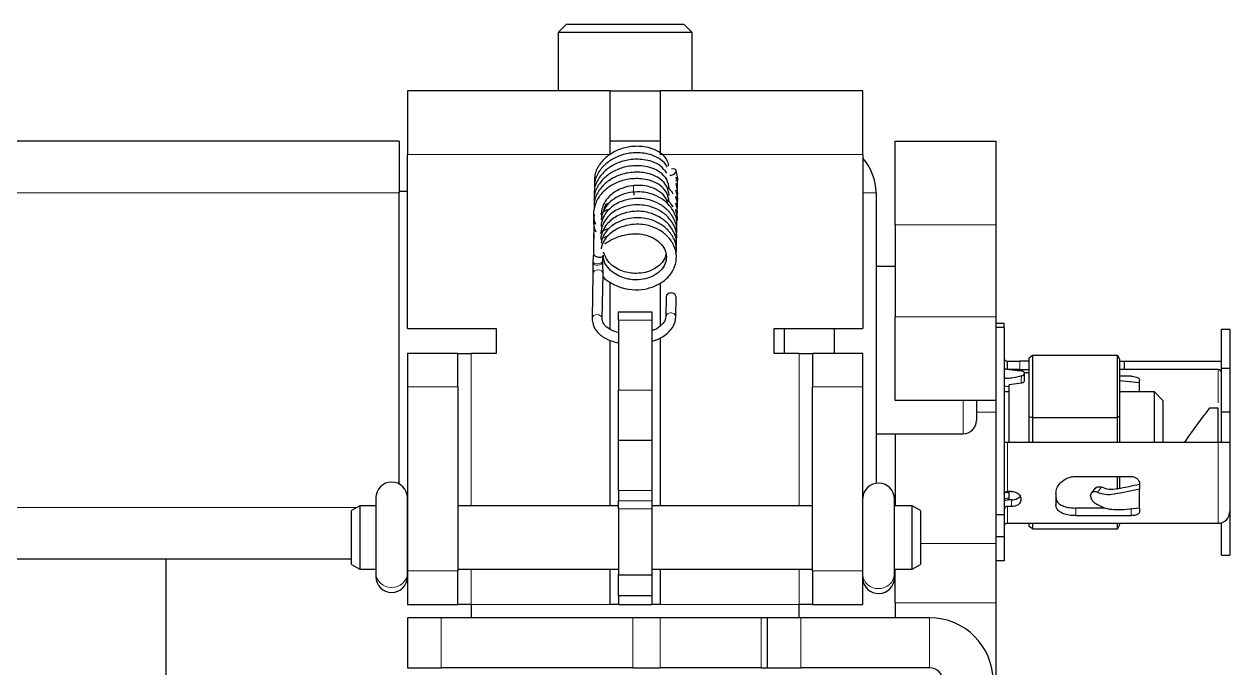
# Model space of a CAD drawing. Header units: millimetres. Extents: x -599 to 823, y -273 to 1990.
# Drawn here: x -58.3 to 13.8, y -226.9 to -188.4 of the extents above; entities that cross this region are included whole.
import ezdxf

# ---------------------------------------------------------------- set-up
doc = ezdxf.new("R2010")
doc.units = ezdxf.units.MM

msp = doc.modelspace()

# ---------------------------------------------------------------- linework, layer by layer
at = {"color": 7, "linetype": 'Continuous', "lineweight": 25}
for p, q in [((-25.899, -188.436), (-26.399, -188.936)), ((-25.899, -188.436), (-22.095, -188.436)), ((-22.095, -188.436), (-18.899, -188.436)), ((-18.399, -188.936), (-18.899, -188.436)), ((-26.399, -188.936), (-26.399, -192.436)), ((-22.052, -188.936), (-26.399, -188.936)), ((-18.399, -188.936), (-22.052, -188.936)), ((-18.399, -192.436), (-18.399, -188.936)), ((-23.299, -192.436), (-35.399, -192.436)), ((-35.399, -192.436), (-35.399, -196.236)), ((-23.299, -196.236), (-23.299, -192.436)), ((-23.299, -192.436), (-20.299, -192.436)), ((-8.199, -192.436), (-20.299, -192.436)), ((-20.299, -192.436), (-20.299, -196.236)), ((-8.199, -196.236), (-8.199, -192.436)), ((-35.899, -195.436), (-464.899, -195.436)), ((-35.899, -195.436), (-35.899, -198.536)), ((-20.299, -195.436), (-23.299, -195.436)), ((-6.249, -195.436), (-0.249, -195.436)), ((-6.249, -200.436), (-6.249, -195.436)), ((-0.249, -195.436), (-0.249, -200.436)), ((-35.399, -206.636), (-35.399, -196.236)), ((-8.199, -196.236), (-8.199, -206.636)), ((-19.252, -197.668), (-19.343, -197.19)), ((-19.248, -197.748), (-19.252, -197.668)), ((-19.246, -197.789), (-19.248, -197.748)), ((-35.899, -198.436), (-35.399, -198.436)), ((-35.899, -215.938), (-35.899, -198.536)), ((-7.399, -198.536), (-7.399, -215.899)), ((-23.564, -199.233), (-23.3, -199.086)), ((-24.26, -200.205), (-24.279, -200.894)), ((-24.274, -200.978), (-24.29, -201.628)), ((-24.267, -200.591), (-24.285, -201.285)), ((-23.662, -201.21), (-23.392, -201.057)), ((-6.249, -200.436), (-6.249, -205.936)), ((-0.249, -200.436), (-0.249, -205.936)), ((-24.281, -201.364), (-24.298, -202.066)), ((-24.288, -201.751), (-24.296, -202.136)), ((-24.292, -202.126), (-24.337, -202.609)), ((-23.737, -202.581), (-23.708, -202.263)), ((-24.337, -202.609), (-24.333, -202.689)), ((-23.734, -202.661), (-23.737, -202.581)), ((-6.249, -202.936), (-7.399, -202.936)), ((-24.32, -203.369), (-24.368, -206.045)), ((-23.769, -206.056), (-23.72, -203.38)), ((-23.299, -206.681), (-23.299, -203.878)), ((-20.299, -203.924), (-20.299, -206.482)), ((-19.95, -204.753), (-19.972, -205.942)), ((-19.372, -205.953), (-19.35, -204.764)), ((-22.799, -205.636), (-20.799, -205.636)), ((-22.799, -206.136), (-22.799, -205.636)), ((-20.799, -205.636), (-20.799, -206.136)), ((-19.971, -205.929), (-19.972, -205.942)), ((-6.249, -210.936), (-6.249, -205.936)), ((-0.249, -205.936), (-0.249, -210.936)), ((-35.399, -206.636), (-30.099, -206.636)), ((-30.099, -206.636), (-30.099, -208.136)), ((-22.799, -206.136), (-22.799, -210.321)), ((-20.799, -206.136), (-20.799, -210.321)), ((-13.499, -206.636), (-8.199, -206.636)), ((-13.499, -208.136), (-13.499, -206.636)), ((-12.899, -206.636), (-12.899, -208.136)), ((-9.899, -206.636), (-9.899, -208.136)), ((0.251, -206.336), (-0.249, -206.336)), ((0.251, -206.578), (-0.249, -206.578)), ((0.251, -206.578), (0.251, -206.336)), ((0.251, -206.578), (0.251, -217.759)), ((13.251, -206.678), (13.751, -206.678)), ((13.251, -209.02), (13.251, -206.678)), ((13.751, -206.678), (13.751, -209.02)), ((-23.299, -217.236), (-23.299, -207.342)), ((-20.299, -207.2), (-20.299, -217.236)), ((-32.399, -208.136), (-35.399, -208.136)), ((-35.399, -208.136), (-35.399, -210.136)), ((-32.399, -210.136), (-32.399, -208.136)), ((-32.399, -208.136), (-31.599, -208.136)), ((-30.099, -208.136), (-31.599, -208.136)), ((-11.999, -208.136), (-13.499, -208.136)), ((-11.999, -208.136), (-11.199, -208.136)), ((-11.199, -208.136), (-11.199, -210.136)), ((-8.199, -208.136), (-11.199, -208.136)), ((-8.199, -210.136), (-8.199, -208.136)), ((1.751, -208.386), (1.951, -208.244)), ((1.951, -208.244), (1.951, -211.968)), ((1.951, -208.244), (7.035, -208.244)), ((7.035, -211.968), (7.035, -208.244)), ((7.035, -208.244), (7.151, -208.49)), ((0.451, -209.086), (0.451, -208.586)), ((0.451, -208.586), (1.201, -208.586)), ((1.751, -208.586), (1.201, -208.586)), ((1.751, -211.91), (1.751, -208.386)), ((7.151, -208.49), (7.151, -211.868)), ((7.151, -208.586), (7.451, -208.586)), ((7.451, -209.086), (7.451, -208.586)), ((7.451, -208.586), (13.051, -208.586)), ((1.201, -209.086), (0.451, -209.086)), ((1.201, -209.086), (1.751, -209.086)), ((1.451, -209.274), (1.451, -209.349)), ((1.751, -209.286), (1.451, -209.286)), ((7.451, -209.086), (7.151, -209.086)), ((7.851, -209.494), (7.151, -209.494)), ((13.051, -209.086), (7.451, -209.086)), ((8.351, -209.895), (8.351, -209.731)), ((13.251, -209.02), (13.751, -209.02)), ((13.251, -211.63), (13.251, -209.02)), ((13.751, -209.02), (13.751, -211.63)), ((-35.399, -210.136), (-35.399, -221.136)), ((-32.399, -210.136), (-32.399, -221.136)), ((-22.799, -213.321), (-22.799, -210.321)), ((-20.799, -210.321), (-20.799, -213.321)), ((-11.199, -221.136), (-11.199, -210.136)), ((-8.199, -221.136), (-8.199, -210.136)), ((0.251, -210.06), (0.551, -210.103)), ((0.551, -210.436), (0.251, -210.436)), ((1.265, -209.913), (0.551, -210.014)), ((0.551, -213.436), (0.551, -210.014)), ((8.351, -209.895), (7.151, -209.776)), ((9.251, -210.436), (7.151, -210.436)), ((8.351, -210.436), (8.351, -209.895)), ((9.751, -210.936), (9.251, -210.436)), ((9.251, -213.436), (9.251, -210.436)), ((-0.249, -210.936), (-6.249, -210.936)), ((-1.399, -210.936), (-1.399, -212.136)), ((-0.249, -210.936), (-0.249, -211.649)), ((9.751, -210.936), (9.751, -213.436)), ((-0.249, -211.649), (-0.249, -219.507)), ((7.035, -211.968), (7.151, -211.868)), ((7.151, -211.868), (7.151, -213.408)), ((12.551, -211.387), (13.051, -211.387)), ((13.251, -211.63), (13.751, -211.63)), ((13.251, -213.436), (13.251, -211.63)), ((13.751, -211.63), (13.751, -213.436)), ((1.751, -213.39), (1.751, -211.91)), ((1.751, -211.91), (1.951, -211.968)), ((1.951, -211.968), (1.951, -213.436)), ((1.951, -211.968), (7.035, -211.968)), ((7.035, -213.436), (7.035, -211.968)), ((-22.799, -213.321), (-20.799, -213.321)), ((-22.799, -216.321), (-22.799, -213.321)), ((-20.799, -213.321), (-20.799, -216.321)), ((-7.399, -212.936), (-2.199, -212.936)), ((-6.249, -212.936), (-6.249, -217.236)), ((0.251, -213.436), (0.451, -213.436)), ((0.451, -213.436), (11.051, -213.436)), ((7.122, -213.436), (7.151, -213.408)), ((11.051, -213.436), (13.051, -213.436)), ((13.051, -213.436), (13.751, -213.436)), ((13.751, -213.436), (13.751, -217.586)), ((4.551, -215.486), (7.851, -215.486)), ((7.035, -216.276), (7.035, -215.486)), ((7.151, -215.486), (7.151, -216.215)), ((5.7, -216.197), (5.467, -216.492)), ((5.741, -216.154), (5.703, -216.2)), ((8.351, -215.928), (8.351, -216.253)), ((-37.303, -216.773), (-37.303, -221.26)), ((-35.403, -221.26), (-35.403, -216.773)), ((-22.799, -216.321), (-22.799, -216.938)), ((-22.799, -217.421), (-22.799, -216.938)), ((-20.799, -216.321), (-20.799, -216.938)), ((-20.799, -216.938), (-20.799, -217.421)), ((-6.301, -221.325), (-6.301, -216.838)), ((0.251, -216.813), (0.551, -216.77)), ((0.292, -216.436), (0.551, -216.436)), ((0.701, -216.389), (0.451, -216.389)), ((0.701, -216.887), (0.451, -216.887)), ((0.551, -216.887), (0.551, -216.389)), ((1.251, -216.806), (1.251, -216.925)), ((3.351, -216.51), (3.351, -217.188)), ((5.423, -216.658), (5.423, -216.629)), ((8.351, -217.385), (8.351, -216.253)), ((-38.249, -217.236), (-38.749, -217.525)), ((-38.749, -220.748), (-38.749, -217.525)), ((-37.303, -217.236), (-38.249, -217.236)), ((-38.249, -217.236), (-38.249, -221.036)), ((-35.399, -217.236), (-35.403, -217.236)), ((-22.799, -217.236), (-32.399, -217.236)), ((-22.799, -217.421), (-22.799, -221.362)), ((-11.199, -217.236), (-20.799, -217.236)), ((-20.799, -217.421), (-20.799, -221.362)), ((-5.249, -217.236), (-6.301, -217.236)), ((-4.749, -217.525), (-5.249, -217.236)), ((-5.249, -219.136), (-5.249, -217.236)), ((-4.749, -217.525), (-4.749, -219.136)), ((0.701, -217.284), (0.451, -217.284)), ((6.27, -217.379), (4.551, -217.379)), ((8.351, -217.385), (8.351, -217.597)), ((13.751, -217.586), (13.751, -220.194)), ((-0.249, -217.759), (0.251, -217.759)), ((0.251, -217.759), (0.251, -219.069)), ((0.451, -218.286), (7.451, -218.286)), ((1.751, -218.487), (1.751, -218.286)), ((1.951, -218.286), (1.951, -218.629)), ((4.551, -217.832), (7.851, -217.832)), ((7.035, -218.629), (7.035, -218.286)), ((7.151, -218.382), (7.035, -218.629)), ((7.151, -218.286), (7.151, -218.382)), ((7.451, -218.286), (13.051, -218.286)), ((13.251, -220.194), (13.251, -218.257)), ((-0.249, -219.069), (0.251, -219.069)), ((0.251, -219.069), (0.251, -220.536)), ((1.951, -218.629), (1.751, -218.487)), ((1.951, -218.629), (7.035, -218.629)), ((-5.249, -221.036), (-5.249, -219.136)), ((-4.749, -219.136), (-4.749, -220.748)), ((-0.249, -219.507), (-0.249, -223.042)), ((-38.749, -220.436), (-461.949, -220.436)), ((-49.849, -220.436), (-49.849, -233.836)), ((0.251, -220.536), (-0.249, -220.536)), ((13.251, -220.194), (13.751, -220.194)), ((-38.749, -220.748), (-38.249, -221.036)), ((-38.249, -221.036), (-37.303, -221.036)), ((-37.303, -221.26), (-37.303, -221.473)), ((-35.403, -221.036), (-35.399, -221.036)), ((-35.403, -221.473), (-35.403, -221.26)), ((-35.399, -221.136), (-35.399, -223.136)), ((-32.399, -221.036), (-22.799, -221.036)), ((-32.399, -223.136), (-32.399, -221.136)), ((-23.299, -223.136), (-23.299, -221.036)), ((-20.799, -221.036), (-11.199, -221.036)), ((-20.299, -221.036), (-20.299, -223.136)), ((-11.199, -221.136), (-11.199, -223.136)), ((-8.199, -223.136), (-8.199, -221.136)), ((-6.301, -221.036), (-5.249, -221.036)), ((-6.249, -223.042), (-6.249, -221.036)), ((-5.249, -221.036), (-4.749, -220.748)), ((-22.799, -221.362), (-20.799, -221.362)), ((-22.799, -222.636), (-22.799, -221.362)), ((-20.799, -221.362), (-20.799, -222.636)), ((-6.301, -221.538), (-6.301, -221.325)), ((-20.799, -222.636), (-22.799, -222.636)), ((-22.799, -222.636), (-22.799, -223.136)), ((-20.799, -222.636), (-20.799, -223.136)), ((-35.399, -223.136), (-32.399, -223.136)), ((-31.599, -223.136), (-32.399, -223.136)), ((-31.599, -223.136), (-31.599, -223.936)), ((-22.799, -223.136), (-23.299, -223.136)), ((-22.799, -223.136), (-20.799, -223.136)), ((-20.299, -223.136), (-20.799, -223.136)), ((-11.999, -223.936), (-11.999, -223.136)), ((-11.199, -223.136), (-11.999, -223.136)), ((-11.199, -223.136), (-8.199, -223.136)), ((-6.249, -223.042), (-6.249, -223.936)), ((-0.249, -223.042), (-0.249, -227.66)), ((-35.399, -223.936), (-35.399, -226.936)), ((-33.399, -223.936), (-35.399, -223.936)), ((-21.941, -223.936), (-33.399, -223.936)), ((-20.302, -223.936), (-21.941, -223.936)), ((-14.261, -223.936), (-20.302, -223.936)), ((-13.899, -223.936), (-14.261, -223.936)), ((-13.899, -223.936), (-13.899, -226.936)), ((-11.899, -223.936), (-13.899, -223.936)), ((-4.199, -223.936), (-11.899, -223.936)), ((-35.399, -226.936), (-33.399, -226.936)), ((-21.941, -226.936), (-33.399, -226.936)), ((-21.941, -226.936), (-20.302, -226.936)), ((-14.261, -226.936), (-20.302, -226.936)), ((-14.261, -226.936), (-13.899, -226.936)), ((-13.899, -226.936), (-11.899, -226.936)), ((-4.199, -226.936), (-11.899, -226.936))]:
    msp.add_line(p, q, dxfattribs=at)
at = {"color": 8, "linetype": 'Continuous', "lineweight": 18}
for p, q in [((-35.399, -196.236), (-23.299, -196.236)), ((-20.299, -196.236), (-8.199, -196.236)), ((-35.899, -198.536), (-464.899, -198.536)), ((-8.199, -198.536), (-7.399, -198.536)), ((-0.249, -200.436), (-6.249, -200.436)), ((-6.249, -205.936), (-0.249, -205.936)), ((-20.799, -206.136), (-22.799, -206.136)), ((-31.599, -208.136), (-31.599, -217.236)), ((-11.999, -217.236), (-11.999, -208.136)), ((1.201, -208.586), (1.201, -209.086)), ((13.051, -211.077), (13.051, -209.086)), ((-35.399, -210.136), (-32.399, -210.136)), ((-22.799, -210.321), (-20.799, -210.321)), ((-11.199, -210.136), (-8.199, -210.136)), ((-2.199, -212.936), (-2.199, -210.936)), ((-0.249, -211.649), (-1.399, -211.649)), ((0.451, -213.436), (0.451, -216.389)), ((13.051, -218.286), (13.051, -213.436)), ((-20.799, -216.321), (-22.799, -216.321)), ((-22.799, -216.938), (-20.799, -216.938)), ((0.701, -217.284), (0.701, -216.887)), ((-38.423, -217.336), (-462.276, -217.336)), ((-20.799, -217.421), (-22.799, -217.421)), ((0.451, -217.284), (0.451, -218.286)), ((4.551, -217.379), (4.551, -217.832)), ((7.851, -217.832), (7.851, -217.379)), ((-4.749, -219.507), (-0.249, -219.507)), ((-32.399, -221.136), (-35.399, -221.136)), ((-31.599, -221.036), (-31.599, -223.136)), ((-11.999, -223.136), (-11.999, -221.036)), ((-8.199, -221.136), (-11.199, -221.136)), ((-31.599, -223.136), (-23.299, -223.136)), ((-20.299, -223.136), (-11.999, -223.136)), ((-0.249, -223.042), (-6.249, -223.042)), ((-33.399, -226.936), (-33.399, -223.936)), ((-21.941, -223.936), (-21.941, -226.936)), ((-20.302, -226.936), (-20.302, -223.936)), ((-14.261, -223.936), (-14.261, -226.936)), ((-11.899, -226.936), (-11.899, -223.936)), ((-4.199, -226.936), (-4.199, -223.936))]:
    msp.add_line(p, q, dxfattribs=at)
at = {"color": 7, "linetype": 'Continuous', "lineweight": 25, "flags": 128}
for points in [[(-19.72, -197.471), (-19.63, -197.464), (-19.519, -197.427), (-19.425, -197.368), (-19.361, -197.297), (-19.338, -197.224), (-19.358, -197.161), (-19.42, -197.116), (-19.513, -197.097), (-19.624, -197.107), (-19.624, -197.107)], [(13.051, -208.586), (13.187, -208.6), (13.251, -208.616)], [(0.251, -216.511), (0.254, -216.487), (0.266, -216.464), (0.284, -216.443), (0.309, -216.425), (0.339, -216.409), (0.374, -216.398), (0.412, -216.391), (0.451, -216.389)], [(0.251, -216.911), (0.314, -216.898), (0.451, -216.887)]]:
    msp.add_lwpolyline(points, dxfattribs=at)
at = {"color": 8, "linetype": 'Continuous', "lineweight": 18, "flags": 128}
for points in [[(-24.337, -202.609), (-24.315, -202.67), (-24.251, -202.726), (-24.155, -202.762), (-24.04, -202.773)], [(-24.333, -202.689), (-24.312, -202.75), (-24.248, -202.806), (-24.151, -202.843), (-24.037, -202.854)], [(-24.04, -202.773), (-23.925, -202.757), (-23.827, -202.716), (-23.761, -202.657), (-23.737, -202.588), (-23.737, -202.582)], [(-24.037, -202.854), (-23.922, -202.837), (-23.824, -202.796), (-23.758, -202.737), (-23.734, -202.668), (-23.734, -202.661)], [(-24.031, -203.133), (-23.916, -203.149), (-23.816, -203.199), (-23.748, -203.276), (-23.721, -203.367), (-23.72, -203.38)], [(-24.08, -205.809), (-23.964, -205.825), (-23.864, -205.875), (-23.796, -205.952), (-23.769, -206.043), (-23.769, -206.053)]]:
    msp.add_lwpolyline(points, dxfattribs=at)
at = {"color": 7, "linetype": 'Continuous', "lineweight": 25}
for centre, radius, start, end in [((-10.499, -198.536), 3.1, 0, 42.10345), ((-20.564, -198.478), 1.321, 180.03812, 188.14499), ((-19.682, -204.787), 0.271, 85.73425, 172.68849), ((-19.624, -204.79), 0.275, 5.44423, 97.76212), ((0.451, -208.386), 0.2, 180, 270), ((13.051, -209.286), 0.2, 360, 90), ((0.35, -210.355), 0.0996, 183.92792, 234.46683), ((-2.199, -212.136), 0.8, 270, 360), ((-36.353, -216.773), 0.95, 0, 180), ((-7.251, -216.838), 0.95, 0, 176.43864), ((0.432, -217.466), 0.183, 84.18756, 172.66613), ((13.051, -217.586), 0.7, 270, 0), ((0.451, -218.486), 0.2, 90, 180), ((-36.353, -221.473), 0.95, 180, 0), ((-7.251, -221.538), 0.95, 183.56136, 0), ((-4.199, -227.736), 3.8, 360, 90), ((-4.199, -227.736), 0.8, 0, 90)]:
    msp.add_arc(centre, radius, start, end, dxfattribs=at)
at = {"color": 8, "linetype": 'Continuous', "lineweight": 18}
for centre, radius, start, end in [((-15.888, -198.212), 6.004, 178.95899, 182.54389), ((-19.432, -197.652), 0.181, 283.90594, 354.86143), ((-19.384, -197.749), 0.136, 306.99505, 0.34312), ((-24.052, -203.403), 0.271, 85.73425, 172.68849), ((-24.1, -206.079), 0.271, 85.73561, 172.67092), ((-19.702, -205.98), 0.274, 86.00044, 169.28545), ((-19.646, -205.979), 0.275, 5.45357, 97.76132), ((-36.394, -221.215), 0.91, 182.83874, 272.58194), ((-36.312, -221.215), 0.91, 267.41806, 357.16126), ((-7.29, -221.276), 0.915, 186.49577, 272.45998), ((-7.21, -221.28), 0.91, 267.41806, 357.16126)]:
    msp.add_arc(centre, radius, start, end, dxfattribs=at)
at = {"color": 7, "linetype": 'Continuous', "lineweight": 25}
for points, knots in [([(-19.798, -196.903), (-19.82, -196.794), (-19.881, -196.496), (-20.237, -196.144), (-20.734, -195.882), (-21.366, -195.734), (-22.098, -195.737), (-22.864, -195.948), (-23.511, -196.332), (-23.989, -196.873), (-24.248, -197.437), (-24.229, -197.803), (-24.222, -197.936)], [0, 0, 0, 0, 0.060984, 0.166578, 0.261148, 0.340769, 0.466556, 0.580637, 0.694456, 0.810273, 0.930746, 1, 1, 1, 1]), ([(-19.906, -197.353), (-20.022, -197.198), (-20.243, -196.905), (-20.761, -196.653), (-21.388, -196.505), (-22.122, -196.512), (-22.887, -196.725), (-23.532, -197.111), (-24.007, -197.654), (-24.262, -198.211), (-24.243, -198.569), (-24.236, -198.694)], [0, 0, 0, 0, 0.11295, 0.214051, 0.299187, 0.433803, 0.55581, 0.677461, 0.801422, 0.930294, 1, 1, 1, 1]), ([(-19.888, -196.999), (-19.891, -196.989), (-19.943, -196.795), (-20.257, -196.532), (-20.744, -196.266), (-21.378, -196.12), (-22.11, -196.124), (-22.876, -196.337), (-23.521, -196.721), (-23.998, -197.264), (-24.254, -197.82), (-24.236, -198.179), (-24.229, -198.306)], [0, 0, 0, 0, 0.006133, 0.118338, 0.2188, 0.30339, 0.437085, 0.558298, 0.679195, 0.8023, 0.930319, 1, 1, 1, 1]), ([(-19.757, -198.695), (-19.795, -198.495), (-19.868, -198.105), (-20.276, -197.679), (-20.781, -197.422), (-21.413, -197.278), (-22.146, -197.286), (-22.91, -197.502), (-23.553, -197.89), (-24.026, -198.435), (-24.277, -198.991), (-24.257, -199.347), (-24.25, -199.471)], [0, 0, 0, 0, 0.106226, 0.207272, 0.297665, 0.373803, 0.494292, 0.60342, 0.712163, 0.823129, 0.938424, 1, 1, 1, 1]), ([(-19.75, -198.309), (-19.787, -198.11), (-19.859, -197.72), (-20.265, -197.295), (-20.77, -197.037), (-21.401, -196.892), (-22.134, -196.899), (-22.899, -197.114), (-23.543, -197.5), (-24.016, -198.044), (-24.27, -198.601), (-24.25, -198.958), (-24.243, -199.083)], [0, 0, 0, 0, 0.1056333, 0.206699, 0.2971363, 0.3733019, 0.4937842, 0.6029442, 0.7117519, 0.8227044, 0.9380202, 1, 1, 1, 1]), ([(-19.764, -199.082), (-19.803, -198.881), (-19.877, -198.489), (-20.287, -198.063), (-20.793, -197.807), (-21.425, -197.664), (-22.158, -197.673), (-22.922, -197.891), (-23.561, -198.279), (-24.045, -198.826), (-24.291, -199.479), (-24.326, -200.038), (-24.199, -200.329), (-24.166, -200.406)], [0, 0, 0, 0, 0.0977648, 0.1902269, 0.2729177, 0.3425778, 0.4528582, 0.5527078, 0.652173, 0.7537461, 0.8592502, 0.9630621, 1, 1, 1, 1]), ([(-21.891, -198.101), (-21.907, -198.102), (-22.145, -198.117), (-22.631, -198.243), (-23.179, -198.554), (-23.544, -198.948), (-23.744, -199.317), (-23.832, -199.711), (-23.816, -199.942), (-23.809, -200.059)], [0, 0, 0, 0, 0.0151801, 0.2174139, 0.4505766, 0.582747, 0.7207301, 0.8592406, 1, 1, 1, 1]), ([(-19.845, -199.221), (-19.87, -199.106), (-19.936, -198.803), (-20.301, -198.448), (-20.804, -198.195), (-21.343, -198.062), (-21.705, -198.08), (-21.888, -198.089)], [0, 0, 0, 0, 0.151607, 0.400003, 0.622084, 0.809197, 1, 1, 1, 1]), ([(-19.865, -198.195), (-19.831, -198.225), (-19.691, -198.345), (-19.605, -198.488), (-19.541, -198.596)], [0, 0, 0, 0, 0.248613, 1, 1, 1, 1]), ([(-19.352, -198.92), (-19.327, -198.865), (-19.247, -198.689), (-19.258, -198.363), (-19.321, -198.105), (-19.353, -197.976)], [0, 0, 0, 0, 0.181461, 0.588641, 1, 1, 1, 1]), ([(-19.278, -198.334), (-19.266, -198.217), (-19.242, -197.968), (-19.31, -197.72), (-19.346, -197.589)], [0, 0, 0, 0, 0.468673, 1, 1, 1, 1]), ([(-19.348, -201.025), (-19.331, -200.949), (-19.265, -200.659), (-19.415, -200.15), (-19.777, -199.596), (-20.314, -199.181), (-20.873, -198.947), (-21.428, -198.85), (-21.995, -198.86), (-22.655, -199.015), (-23.201, -199.333), (-23.566, -199.728), (-23.759, -200.095), (-23.835, -200.382), (-23.83, -200.517), (-23.829, -200.535)], [0, 0, 0, 0, 0.039759, 0.151422, 0.260898, 0.359607, 0.457072, 0.522051, 0.602454, 0.695291, 0.802476, 0.863214, 0.9266, 0.990206, 1, 1, 1, 1]), ([(-19.342, -200.64), (-19.324, -200.565), (-19.258, -200.276), (-19.406, -199.767), (-19.767, -199.213), (-20.303, -198.797), (-20.862, -198.562), (-21.416, -198.464), (-21.983, -198.473), (-22.644, -198.627), (-23.19, -198.944), (-23.555, -199.338), (-23.75, -199.705), (-23.826, -199.992), (-23.821, -200.127), (-23.821, -200.145)], [0, 0, 0, 0, 0.039358, 0.151046, 0.260583, 0.359351, 0.456825, 0.521824, 0.60227, 0.695179, 0.802373, 0.863126, 0.926539, 0.990184, 1, 1, 1, 1]), ([(-19.936, -198.916), (-19.882, -198.961), (-19.721, -199.096), (-19.621, -199.259), (-19.555, -199.369)], [0, 0, 0, 0, 0.329141, 1, 1, 1, 1]), ([(-19.36, -199.677), (-19.337, -199.625), (-19.208, -199.331), (-19.295, -199.011), (-19.367, -198.749)], [0, 0, 0, 0, 0.176922, 1, 1, 1, 1]), ([(-19.333, -199.242), (-19.319, -199.207), (-19.199, -198.929), (-19.285, -198.627), (-19.36, -198.362)], [0, 0, 0, 0, 0.124356, 1, 1, 1, 1]), ([(-23.865, -199.79), (-23.862, -199.786), (-23.726, -199.621), (-23.534, -199.558), (-23.347, -199.496)], [0, 0, 0, 0, 0.019176, 1, 1, 1, 1]), ([(-19.362, -201.795), (-19.345, -201.717), (-19.28, -201.425), (-19.432, -200.915), (-19.798, -200.363), (-20.336, -199.949), (-20.897, -199.717), (-21.452, -199.622), (-22.02, -199.634), (-22.679, -199.791), (-23.223, -200.11), (-23.587, -200.507), (-23.778, -200.875), (-23.853, -201.162), (-23.847, -201.297), (-23.846, -201.314)], [0, 0, 0, 0, 0.0405596, 0.1521722, 0.2615267, 0.3601175, 0.4575669, 0.5225037, 0.6028209, 0.6955126, 0.8026843, 0.8633912, 0.9267224, 0.9902501, 1, 1, 1, 1]), ([(-19.355, -201.41), (-19.338, -201.333), (-19.273, -201.042), (-19.424, -200.532), (-19.788, -199.979), (-20.325, -199.565), (-20.885, -199.332), (-21.44, -199.236), (-22.007, -199.247), (-22.667, -199.403), (-23.212, -199.722), (-23.576, -200.117), (-23.769, -200.485), (-23.844, -200.772), (-23.838, -200.907), (-23.838, -200.925)], [0, 0, 0, 0, 0.040159, 0.151798, 0.261213, 0.359862, 0.45732, 0.522277, 0.602638, 0.695402, 0.80258, 0.863302, 0.926661, 0.990228, 1, 1, 1, 1]), ([(-23.652, -199.645), (-23.65, -199.579), (-23.644, -199.418), (-23.55, -199.277), (-23.494, -199.194)], [0, 0, 0, 0, 0.413792, 1, 1, 1, 1]), ([(-19.322, -200.313), (-19.318, -200.304), (-19.218, -200.053), (-19.301, -199.782), (-19.381, -199.522)], [0, 0, 0, 0, 0.03738, 1, 1, 1, 1]), ([(-19.338, -199.988), (-19.326, -199.96), (-19.213, -199.689), (-19.298, -199.397), (-19.374, -199.135)], [0, 0, 0, 0, 0.104944, 1, 1, 1, 1]), ([(-24.253, -199.818), (-24.287, -200.049), (-24.339, -200.403), (-24.199, -200.736), (-24.151, -200.851)], [0, 0, 0, 0, 0.654086, 1, 1, 1, 1]), ([(-19.369, -202.18), (-19.352, -202.101), (-19.287, -201.809), (-19.441, -201.298), (-19.808, -200.746), (-20.348, -200.333), (-20.908, -200.102), (-21.464, -200.008), (-22.032, -200.021), (-22.69, -200.178), (-23.236, -200.5), (-23.593, -200.895), (-23.781, -201.231), (-23.817, -201.447), (-23.831, -201.536)], [0, 0, 0, 0, 0.04217, 0.157055, 0.269578, 0.371023, 0.471345, 0.538179, 0.620825, 0.716182, 0.826515, 0.889, 0.954175, 1, 1, 1, 1]), ([(-23.884, -200.952), (-23.884, -200.951), (-23.745, -200.787), (-23.555, -200.722), (-23.365, -200.658)], [0, 0, 0, 0, 0.004308, 1, 1, 1, 1]), ([(-23.723, -203.538), (-23.719, -203.543), (-23.615, -203.679), (-23.231, -203.94), (-22.591, -204.242), (-21.792, -204.354), (-21.028, -204.271), (-20.325, -203.994), (-19.759, -203.544), (-19.402, -202.961), (-19.293, -202.317), (-19.439, -201.681), (-19.82, -201.129), (-20.358, -200.717), (-20.92, -200.487), (-21.476, -200.394), (-22.044, -200.408), (-22.702, -200.566), (-23.248, -200.889), (-23.603, -201.285), (-23.785, -201.606), (-23.818, -201.809), (-23.831, -201.884)], [0, 0, 0, 0, 0.001739, 0.04451, 0.111438, 0.17172, 0.231589, 0.292281, 0.355433, 0.417856, 0.478483, 0.541525, 0.603252, 0.6589, 0.713959, 0.750631, 0.795969, 0.848267, 0.908822, 0.94311, 0.978867, 1, 1, 1, 1]), ([(-23.621, -201.571), (-23.468, -201.478), (-23.089, -201.247), (-22.541, -201.054), (-22.024, -200.982), (-21.601, -200.968), (-21.107, -201.045), (-20.591, -201.273), (-20.194, -201.612), (-19.959, -202.025), (-19.909, -202.466), (-20.042, -202.898), (-20.349, -203.277), (-20.796, -203.556), (-21.319, -203.715), (-21.808, -203.744), (-22.255, -203.688), (-22.668, -203.564), (-23.099, -203.334), (-23.475, -202.969), (-23.708, -202.577), (-23.697, -202.322), (-23.694, -202.249)], [0, 0, 0, 0, 0.057394, 0.141498, 0.174187, 0.201896, 0.256454, 0.310564, 0.365182, 0.421617, 0.477061, 0.530811, 0.586875, 0.64209, 0.692196, 0.74194, 0.774764, 0.814829, 0.860627, 0.913439, 0.975288, 1, 1, 1, 1]), ([(-24.287, -202.127), (-24.29, -202.134), (-24.303, -202.162), (-24.279, -202.221), (-24.217, -202.29), (-24.119, -202.346), (-24.042, -202.364), (-24.003, -202.373)], [0, 0, 0, 0, 0.07364, 0.30523, 0.53682, 0.76841, 1, 1, 1, 1]), ([(-24.003, -202.373), (-23.964, -202.376), (-23.887, -202.383), (-23.789, -202.357), (-23.723, -202.312), (-23.714, -202.271), (-23.71, -202.253)], [0, 0, 0, 0, 0.262071, 0.524142, 0.786214, 1, 1, 1, 1]), ([(-19.97, -202.203), (-19.994, -202.304), (-20.052, -202.551), (-20.349, -202.892), (-20.791, -203.171), (-21.316, -203.329), (-21.805, -203.358), (-22.252, -203.301), (-22.666, -203.176), (-23.091, -202.945), (-23.488, -202.581), (-23.616, -202.253), (-23.684, -202.077)], [0, 0, 0, 0, 0.079664, 0.195766, 0.310074, 0.413804, 0.516835, 0.584804, 0.667751, 0.762541, 0.871932, 1, 1, 1, 1]), ([(-24.333, -202.689), (-24.331, -202.743), (-24.327, -202.848), (-24.322, -203.036), (-24.319, -203.206), (-24.319, -203.315), (-24.32, -203.358), (-24.32, -203.369)], [0, 0, 0, 0, 0.241788, 0.476448, 0.71323, 0.929509, 1, 1, 1, 1]), ([(-23.72, -203.38), (-23.72, -203.334), (-23.719, -203.24), (-23.722, -203.045), (-23.727, -202.837), (-23.731, -202.72), (-23.734, -202.661)], [0, 0, 0, 0, 0.24318, 0.501797, 0.7492723, 1, 1, 1, 1]), ([(-24.368, -206.045), (-24.359, -206.163), (-24.335, -206.467), (-24.044, -206.914), (-23.523, -207.309), (-23.036, -207.444), (-22.799, -207.51)], [0, 0, 0, 0, 0.171378, 0.44156, 0.728252, 1, 1, 1, 1]), ([(-22.799, -206.885), (-22.949, -206.841), (-23.298, -206.737), (-23.637, -206.453), (-23.761, -206.219), (-23.767, -206.09), (-23.769, -206.056)], [0, 0, 0, 0, 0.240048, 0.562087, 0.882317, 1, 1, 1, 1]), ([(-19.972, -205.942), (-19.977, -205.995), (-19.993, -206.146), (-20.186, -206.42), (-20.492, -206.67), (-20.743, -206.752), (-20.799, -206.771)], [0, 0, 0, 0, 0.1970602, 0.5593492, 0.901347, 1, 1, 1, 1]), ([(-20.799, -207.406), (-20.592, -207.333), (-20.114, -207.163), (-19.622, -206.719), (-19.396, -206.274), (-19.377, -206.019), (-19.372, -205.953)], [0, 0, 0, 0, 0.259805, 0.600472, 0.896035, 1, 1, 1, 1]), ([(0.251, -208.899), (0.252, -208.918), (0.254, -208.954), (0.271, -209.004), (0.307, -209.053), (0.378, -209.064), (0.426, -209.07), (0.451, -209.073)], [0, 0, 0, 0, 0.195302, 0.377541, 0.538909, 0.761383, 1, 1, 1, 1]), ([(0.251, -209.458), (0.252, -209.477), (0.254, -209.513), (0.271, -209.56), (0.309, -209.606), (0.385, -209.608), (0.546, -209.605), (0.858, -209.571), (1.128, -209.507), (1.293, -209.468)], [0, 0, 0, 0, 0.052051, 0.100621, 0.143629, 0.208426, 0.277664, 0.558659, 1, 1, 1, 1]), ([(0.558, -209.086), (0.637, -209.096), (0.887, -209.127), (1.128, -209.156), (1.293, -209.176)], [0, 0, 0, 0, 0.313457, 1, 1, 1, 1]), ([(1.451, -209.274), (1.448, -209.261), (1.443, -209.236), (1.402, -209.204), (1.349, -209.184), (1.308, -209.178), (1.293, -209.176)], [0, 0, 0, 0, 0.266311, 0.549123, 0.829777, 1, 1, 1, 1]), ([(1.293, -209.468), (1.317, -209.46), (1.365, -209.446), (1.419, -209.411), (1.447, -209.378), (1.45, -209.357), (1.451, -209.349)], [0, 0, 0, 0, 0.266331, 0.548449, 0.829136, 1, 1, 1, 1]), ([(1.451, -209.349), (1.451, -209.376), (1.451, -209.447), (1.451, -209.561), (1.451, -209.678), (1.451, -209.75), (1.451, -209.78)], [0, 0, 0, 0, 0.190015, 0.497902, 0.793065, 1, 1, 1, 1]), ([(7.851, -209.494), (7.907, -209.496), (8.019, -209.501), (8.169, -209.538), (8.282, -209.596), (8.342, -209.664), (8.348, -209.712), (8.351, -209.731)], [0, 0, 0, 0, 0.214385, 0.428772, 0.643033, 0.856802, 1, 1, 1, 1]), ([(1.374, -209.881), (1.361, -209.887), (1.329, -209.902), (1.289, -209.909), (1.265, -209.913)], [0, 0, 0, 0, 0.40435, 1, 1, 1, 1]), ([(1.451, -209.78), (1.448, -209.794), (1.443, -209.82), (1.409, -209.856), (1.382, -209.875), (1.374, -209.881)], [0, 0, 0, 0, 0.404591, 0.809176, 1, 1, 1, 1]), ([(11.051, -213.436), (11.331, -213.042), (11.831, -212.337), (12.331, -211.677), (12.551, -211.387)], [0, 0, 0, 0, 0.5599109, 1, 1, 1, 1]), ([(13.051, -213.436), (13.051, -213.042), (13.051, -212.337), (13.051, -211.677), (13.051, -211.387)], [0, 0, 0, 0, 0.559866, 1, 1, 1, 1]), ([(3.351, -216.51), (3.363, -216.404), (3.388, -216.191), (3.588, -215.885), (3.885, -215.645), (4.224, -215.507), (4.454, -215.492), (4.551, -215.486)], [0, 0, 0, 0, 0.2128333, 0.4258501, 0.6355415, 0.8465873, 1, 1, 1, 1]), ([(7.851, -215.486), (7.907, -215.491), (8.019, -215.501), (8.169, -215.579), (8.282, -215.692), (8.342, -215.816), (8.348, -215.896), (8.351, -215.928)], [0, 0, 0, 0, 0.214445, 0.428893, 0.643239, 0.857188, 1, 1, 1, 1]), ([(5.741, -216.154), (5.748, -216.149), (5.783, -216.122), (5.867, -216.096), (5.982, -216.1), (6.054, -216.121), (6.077, -216.128)], [0, 0, 0, 0, 0.088696, 0.457739, 0.826694, 1, 1, 1, 1]), ([(8.351, -215.963), (7.921, -216.06), (7.33, -216.195), (6.516, -216.309), (6.224, -216.188), (6.077, -216.128)], [0, 0, 0, 0, 0.56666, 0.780905, 1, 1, 1, 1]), ([(0.701, -216.389), (0.762, -216.394), (0.886, -216.403), (1.051, -216.478), (1.175, -216.586), (1.241, -216.702), (1.248, -216.776), (1.251, -216.806)], [0, 0, 0, 0, 0.214393, 0.428789, 0.643061, 0.856854, 1, 1, 1, 1]), ([(0.701, -216.887), (0.763, -216.884), (0.887, -216.877), (1.049, -216.817), (1.162, -216.744), (1.194, -216.683), (1.206, -216.661)], [0, 0, 0, 0, 0.2812395, 0.562484, 0.8435271, 1, 1, 1, 1]), ([(1.251, -216.925), (1.245, -216.967), (1.233, -217.052), (1.138, -217.159), (1, -217.237), (0.845, -217.278), (0.742, -217.282), (0.701, -217.284)], [0, 0, 0, 0, 0.214305, 0.42865, 0.642279, 0.856223, 1, 1, 1, 1]), ([(3.351, -216.719), (3.363, -216.804), (3.387, -216.975), (3.586, -217.17), (3.881, -217.302), (4.22, -217.369), (4.452, -217.376), (4.551, -217.379)], [0, 0, 0, 0, 0.212376, 0.424979, 0.633479, 0.843609, 1, 1, 1, 1]), ([(5.827, -216.434), (5.778, -216.422), (5.681, -216.399), (5.556, -216.419), (5.466, -216.479), (5.427, -216.557), (5.424, -216.612), (5.423, -216.629)], [0, 0, 0, 0, 0.225867, 0.451734, 0.677598, 0.903479, 1, 1, 1, 1]), ([(5.423, -216.658), (5.428, -216.699), (5.438, -216.782), (5.513, -216.918), (5.624, -217.042), (5.736, -217.124), (5.806, -217.158), (5.827, -217.168)], [0, 0, 0, 0, 0.225883, 0.451767, 0.67765, 0.903524, 1, 1, 1, 1]), ([(8.351, -216.253), (7.852, -216.361), (7.181, -216.507), (6.286, -216.618), (5.981, -216.496), (5.827, -216.434)], [0, 0, 0, 0, 0.587693, 0.790818, 1, 1, 1, 1]), ([(4.551, -217.832), (4.416, -217.826), (4.146, -217.815), (3.787, -217.724), (3.517, -217.575), (3.372, -217.388), (3.357, -217.247), (3.351, -217.188)], [0, 0, 0, 0, 0.213238, 0.42649, 0.63916, 0.849598, 1, 1, 1, 1]), ([(8.351, -217.385), (7.852, -217.448), (7.181, -217.533), (6.286, -217.427), (5.981, -217.255), (5.827, -217.168)], [0, 0, 0, 0, 0.5876932, 0.7908183, 1, 1, 1, 1]), ([(8.351, -217.597), (8.345, -217.626), (8.334, -217.682), (8.248, -217.752), (8.122, -217.803), (7.981, -217.828), (7.888, -217.831), (7.851, -217.832)], [0, 0, 0, 0, 0.214373, 0.428779, 0.642592, 0.856666, 1, 1, 1, 1])]:
    msp.add_open_spline(points, degree=3, knots=knots, dxfattribs=at)
at = {"color": 8, "linetype": 'Continuous', "lineweight": 18}
for points, knots in [([(1.265, -209.913), (1.266, -209.879), (1.27, -209.802), (1.277, -209.682), (1.284, -209.567), (1.29, -209.495), (1.293, -209.468), (1.293, -209.468)], [0, 0, 0, 0, 0.23003, 0.514952, 0.811013, 0.999883, 1, 1, 1, 1]), ([(6.077, -216.128), (6.056, -216.153), (6.015, -216.203), (5.947, -216.286), (5.884, -216.364), (5.843, -216.415), (5.827, -216.434)], [0, 0, 0, 0, 0.246022, 0.497638, 0.810556, 1, 1, 1, 1])]:
    msp.add_open_spline(points, degree=3, knots=knots, dxfattribs=at)

doc.saveas('drawing.dxf')
